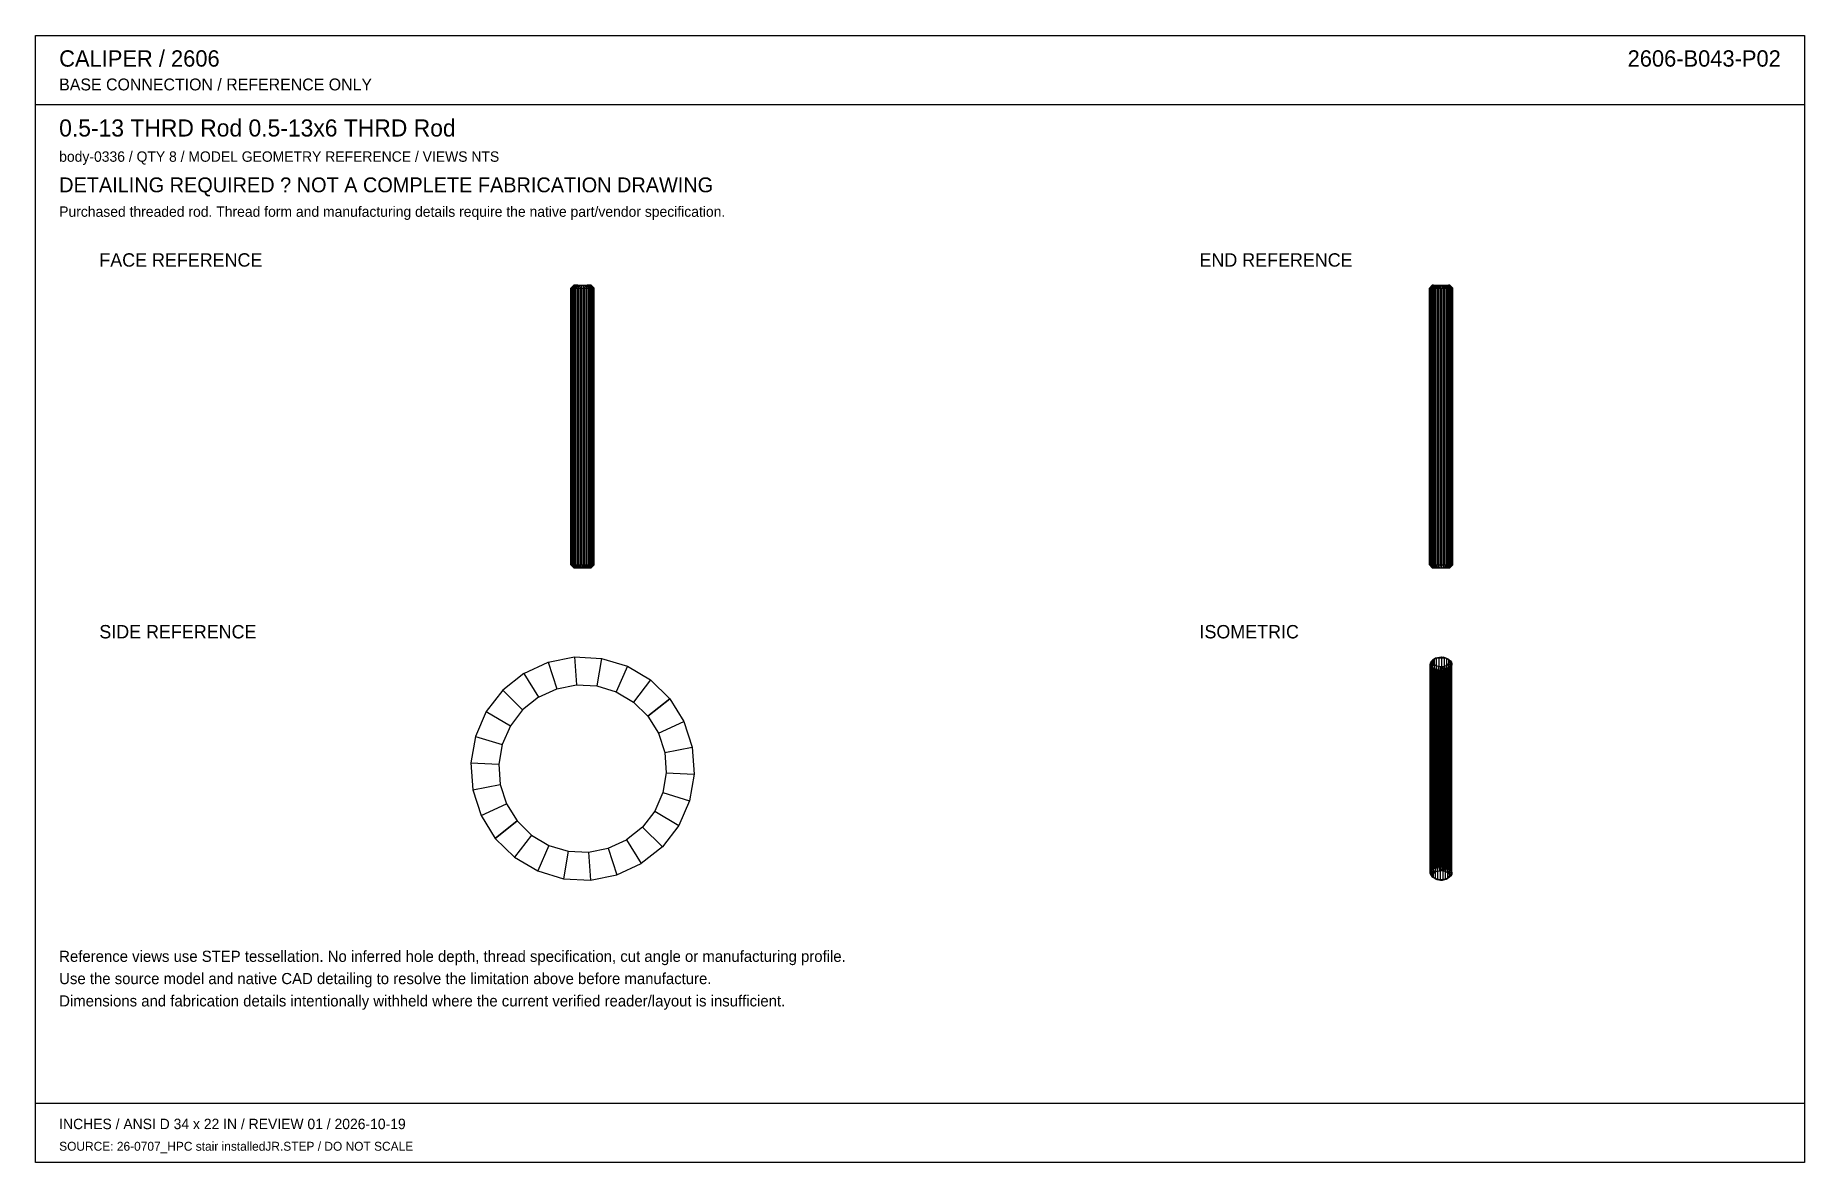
# Model space of a CAD drawing. Header units: inches. Extents: x 0.5 to 33.5, y 0.5 to 21.5.
import ezdxf
from ezdxf.enums import TextEntityAlignment as Align

# ---------------------------------------------------------------- set-up
doc = ezdxf.new("R2010")
doc.units = ezdxf.units.IN
doc.header["$MEASUREMENT"] = 0

msp = doc.modelspace()

# ---------------------------------------------------------------- linework, layer by layer
at = {"layer": 'OUTLINE'}
for p, q in [((0.472, 21.528), (33.528, 21.528)), ((0.472, 0.472), (0.472, 21.528)), ((33.528, 21.528), (33.528, 0.472)), ((0.472, 20.236), (33.528, 20.236)), ((10.475, 16.806), (10.53, 16.861)), ((10.479, 16.806), (10.533, 16.861)), ((10.484, 16.806), (10.536, 16.861)), ((10.495, 16.806), (10.545, 16.861)), ((10.505, 16.806), (10.552, 16.861)), ((10.523, 16.806), (10.566, 16.861)), ((10.53, 16.861), (10.533, 16.861)), ((10.536, 16.861), (10.53, 16.861)), ((10.533, 16.861), (10.545, 16.861)), ((10.552, 16.861), (10.536, 16.861)), ((10.537, 16.806), (10.577, 16.861)), ((10.545, 16.861), (10.566, 16.861)), ((10.577, 16.861), (10.552, 16.861)), ((10.594, 16.861), (10.561, 16.806)), ((10.566, 16.861), (10.594, 16.861)), ((10.608, 16.861), (10.577, 16.861)), ((10.579, 16.806), (10.608, 16.861)), ((10.594, 16.861), (10.628, 16.861)), ((10.628, 16.861), (10.606, 16.806)), ((10.608, 16.861), (10.644, 16.861)), ((10.627, 16.806), (10.644, 16.861)), ((10.628, 16.861), (10.666, 16.861)), ((10.644, 16.861), (10.683, 16.861)), ((10.666, 16.861), (10.657, 16.806)), ((10.666, 16.861), (10.706, 16.861)), ((10.679, 16.806), (10.683, 16.861)), ((10.683, 16.861), (10.723, 16.861)), ((10.706, 16.861), (10.745, 16.861)), ((10.706, 16.861), (10.71, 16.806)), ((10.723, 16.861), (10.761, 16.861)), ((10.732, 16.806), (10.723, 16.861)), ((10.745, 16.861), (10.781, 16.861)), ((10.745, 16.861), (10.762, 16.806)), ((10.761, 16.861), (10.795, 16.861)), ((10.783, 16.806), (10.761, 16.861)), ((10.812, 16.861), (10.781, 16.861)), ((10.781, 16.861), (10.81, 16.806)), ((10.795, 16.861), (10.823, 16.861)), ((10.828, 16.806), (10.795, 16.861)), ((10.836, 16.861), (10.812, 16.861)), ((10.812, 16.861), (10.852, 16.806)), ((10.823, 16.861), (10.844, 16.861)), ((10.866, 16.806), (10.823, 16.861)), ((10.852, 16.861), (10.836, 16.861)), ((10.836, 16.861), (10.884, 16.806)), ((10.844, 16.861), (10.894, 16.806)), ((10.844, 16.861), (10.856, 16.861)), ((10.859, 16.861), (10.852, 16.861)), ((10.852, 16.861), (10.905, 16.806)), ((10.856, 16.861), (10.91, 16.806)), ((10.856, 16.861), (10.859, 16.861)), ((10.859, 16.861), (10.914, 16.806)), ((26.517, 16.806), (26.572, 16.861)), ((26.519, 16.806), (26.574, 16.861)), ((26.527, 16.806), (26.579, 16.861)), ((26.535, 16.806), (26.585, 16.861)), ((26.549, 16.806), (26.596, 16.861)), ((26.562, 16.806), (26.605, 16.861)), ((26.572, 16.861), (26.574, 16.861)), ((26.579, 16.861), (26.572, 16.861)), ((26.574, 16.861), (26.585, 16.861)), ((26.596, 16.861), (26.579, 16.861)), ((26.582, 16.806), (26.621, 16.861)), ((26.585, 16.861), (26.605, 16.861)), ((26.596, 16.861), (26.621, 16.861)), ((26.599, 16.806), (26.633, 16.861)), ((26.605, 16.861), (26.633, 16.861)), ((26.621, 16.861), (26.652, 16.861)), ((26.624, 16.806), (26.652, 16.861)), ((26.633, 16.861), (26.667, 16.861)), ((26.667, 16.861), (26.644, 16.806)), ((26.652, 16.861), (26.689, 16.861)), ((26.667, 16.861), (26.705, 16.861)), ((26.673, 16.806), (26.689, 16.861)), ((26.689, 16.861), (26.728, 16.861)), ((26.705, 16.861), (26.694, 16.806)), ((26.705, 16.861), (26.744, 16.861)), ((26.725, 16.806), (26.728, 16.861)), ((26.728, 16.861), (26.767, 16.861)), ((26.744, 16.861), (26.747, 16.806)), ((26.744, 16.861), (26.784, 16.861)), ((26.767, 16.861), (26.805, 16.861)), ((26.778, 16.806), (26.767, 16.861)), ((26.784, 16.861), (26.799, 16.806)), ((26.784, 16.861), (26.82, 16.861)), ((26.805, 16.861), (26.839, 16.861)), ((26.828, 16.806), (26.805, 16.861)), ((26.82, 16.861), (26.848, 16.806)), ((26.82, 16.861), (26.852, 16.861)), ((26.839, 16.861), (26.867, 16.861)), ((26.873, 16.806), (26.839, 16.861)), ((26.852, 16.861), (26.89, 16.806)), ((26.852, 16.861), (26.876, 16.861)), ((26.867, 16.861), (26.911, 16.806)), ((26.867, 16.861), (26.887, 16.861)), ((26.876, 16.861), (26.923, 16.806)), ((26.893, 16.861), (26.876, 16.861)), ((26.887, 16.861), (26.899, 16.861)), ((26.887, 16.861), (26.938, 16.806)), ((26.893, 16.861), (26.945, 16.806)), ((26.901, 16.861), (26.893, 16.861)), ((26.899, 16.861), (26.901, 16.861)), ((26.899, 16.861), (26.953, 16.806)), ((26.901, 16.861), (26.955, 16.806)), ((10.475, 16.806), (10.479, 16.806)), ((10.475, 11.638), (10.475, 16.806)), ((10.484, 16.806), (10.475, 16.806)), ((10.479, 16.806), (10.495, 16.806)), ((10.479, 11.638), (10.479, 16.806)), ((10.484, 11.638), (10.484, 16.806)), ((10.505, 16.806), (10.484, 16.806)), ((10.495, 16.806), (10.523, 16.806)), ((10.495, 11.638), (10.495, 16.806)), ((10.505, 11.638), (10.505, 16.806)), ((10.537, 16.806), (10.505, 16.806)), ((10.523, 16.806), (10.561, 16.806)), ((10.523, 11.638), (10.523, 16.806)), ((10.537, 11.638), (10.537, 16.806)), ((10.579, 16.806), (10.537, 16.806)), ((10.561, 16.806), (10.606, 16.806)), ((10.561, 11.638), (10.561, 16.806)), ((10.579, 11.638), (10.579, 16.806)), ((10.579, 16.806), (10.627, 16.806)), ((10.606, 16.806), (10.657, 16.806)), ((10.606, 11.638), (10.606, 16.806)), ((10.627, 11.638), (10.627, 16.806)), ((10.627, 16.806), (10.679, 16.806)), ((10.657, 16.806), (10.71, 16.806)), ((10.657, 11.638), (10.657, 16.806)), ((10.679, 11.638), (10.679, 16.806)), ((10.679, 16.806), (10.732, 16.806)), ((10.71, 16.806), (10.762, 16.806)), ((10.71, 11.638), (10.71, 16.806)), ((10.732, 11.638), (10.732, 16.806)), ((10.732, 16.806), (10.783, 16.806)), ((10.762, 16.806), (10.81, 16.806)), ((10.762, 11.638), (10.762, 16.806)), ((10.783, 11.638), (10.783, 16.806)), ((10.783, 16.806), (10.828, 16.806)), ((10.852, 16.806), (10.81, 16.806)), ((10.81, 11.638), (10.81, 16.806)), ((10.828, 11.638), (10.828, 16.806)), ((10.828, 16.806), (10.866, 16.806)), ((10.884, 16.806), (10.852, 16.806)), ((10.852, 11.638), (10.852, 16.806)), ((10.866, 16.806), (10.894, 16.806)), ((10.866, 11.638), (10.866, 16.806)), ((10.905, 16.806), (10.884, 16.806)), ((10.884, 11.638), (10.884, 16.806)), ((10.894, 16.806), (10.91, 16.806)), ((10.894, 11.638), (10.894, 16.806)), ((10.914, 16.806), (10.905, 16.806)), ((10.905, 11.638), (10.905, 16.806)), ((10.91, 16.806), (10.914, 16.806)), ((10.91, 11.638), (10.91, 16.806)), ((10.914, 11.638), (10.914, 16.806)), ((26.527, 16.806), (26.517, 16.806)), ((26.517, 11.638), (26.517, 16.806)), ((26.517, 16.806), (26.519, 16.806)), ((26.519, 11.638), (26.519, 16.806)), ((26.519, 16.806), (26.535, 16.806)), ((26.549, 16.806), (26.527, 16.806)), ((26.527, 11.638), (26.527, 16.806)), ((26.535, 11.638), (26.535, 16.806)), ((26.535, 16.806), (26.562, 16.806)), ((26.549, 16.806), (26.582, 16.806)), ((26.549, 11.638), (26.549, 16.806)), ((26.562, 11.638), (26.562, 16.806)), ((26.562, 16.806), (26.599, 16.806)), ((26.582, 16.806), (26.624, 16.806)), ((26.582, 11.638), (26.582, 16.806)), ((26.599, 16.806), (26.644, 16.806)), ((26.599, 11.638), (26.599, 16.806)), ((26.624, 16.806), (26.673, 16.806)), ((26.624, 11.638), (26.624, 16.806)), ((26.644, 16.806), (26.694, 16.806)), ((26.644, 11.638), (26.644, 16.806)), ((26.673, 16.806), (26.725, 16.806)), ((26.673, 11.638), (26.673, 16.806)), ((26.694, 16.806), (26.747, 16.806)), ((26.694, 11.638), (26.694, 16.806)), ((26.725, 16.806), (26.778, 16.806)), ((26.725, 11.638), (26.725, 16.806)), ((26.747, 16.806), (26.799, 16.806)), ((26.747, 11.638), (26.747, 16.806)), ((26.778, 16.806), (26.828, 16.806)), ((26.778, 11.638), (26.778, 16.806)), ((26.799, 16.806), (26.848, 16.806)), ((26.799, 11.638), (26.799, 16.806)), ((26.828, 16.806), (26.873, 16.806)), ((26.828, 11.638), (26.828, 16.806)), ((26.848, 16.806), (26.89, 16.806)), ((26.848, 11.638), (26.848, 16.806)), ((26.873, 16.806), (26.911, 16.806)), ((26.873, 11.638), (26.873, 16.806)), ((26.89, 16.806), (26.923, 16.806)), ((26.89, 11.638), (26.89, 16.806)), ((26.911, 16.806), (26.938, 16.806)), ((26.911, 11.638), (26.911, 16.806)), ((26.945, 16.806), (26.923, 16.806)), ((26.923, 11.638), (26.923, 16.806)), ((26.938, 16.806), (26.953, 16.806)), ((26.938, 11.638), (26.938, 16.806)), ((26.955, 16.806), (26.945, 16.806)), ((26.945, 11.638), (26.945, 16.806)), ((26.953, 16.806), (26.955, 16.806)), ((26.953, 11.638), (26.953, 16.806)), ((26.955, 11.638), (26.955, 16.806)), ((10.475, 11.638), (10.479, 11.638)), ((10.484, 11.638), (10.475, 11.638)), ((10.475, 11.638), (10.53, 11.583)), ((10.479, 11.638), (10.495, 11.638)), ((10.479, 11.638), (10.533, 11.583)), ((10.505, 11.638), (10.484, 11.638)), ((10.484, 11.638), (10.536, 11.583)), ((10.495, 11.638), (10.523, 11.638)), ((10.495, 11.638), (10.545, 11.583)), ((10.537, 11.638), (10.505, 11.638)), ((10.505, 11.638), (10.552, 11.583)), ((10.523, 11.638), (10.561, 11.638)), ((10.566, 11.583), (10.523, 11.638)), ((10.53, 11.583), (10.533, 11.583)), ((10.536, 11.583), (10.53, 11.583)), ((10.533, 11.583), (10.545, 11.583)), ((10.552, 11.583), (10.536, 11.583)), ((10.579, 11.638), (10.537, 11.638)), ((10.537, 11.638), (10.577, 11.583)), ((10.545, 11.583), (10.566, 11.583)), ((10.577, 11.583), (10.552, 11.583)), ((10.594, 11.583), (10.561, 11.638)), ((10.561, 11.638), (10.606, 11.638)), ((10.566, 11.583), (10.594, 11.583)), ((10.608, 11.583), (10.577, 11.583)), ((10.579, 11.638), (10.627, 11.638)), ((10.579, 11.638), (10.608, 11.583)), ((10.594, 11.583), (10.628, 11.583)), ((10.628, 11.583), (10.606, 11.638)), ((10.606, 11.638), (10.657, 11.638)), ((10.608, 11.583), (10.644, 11.583)), ((10.627, 11.638), (10.679, 11.638)), ((10.627, 11.638), (10.644, 11.583)), ((10.628, 11.583), (10.666, 11.583)), ((10.644, 11.583), (10.683, 11.583)), ((10.666, 11.583), (10.657, 11.638)), ((10.657, 11.638), (10.71, 11.638)), ((10.666, 11.583), (10.706, 11.583)), ((10.679, 11.638), (10.732, 11.638)), ((10.679, 11.638), (10.683, 11.583)), ((10.683, 11.583), (10.723, 11.583)), ((10.706, 11.583), (10.71, 11.638)), ((10.706, 11.583), (10.745, 11.583)), ((10.71, 11.638), (10.762, 11.638)), ((10.732, 11.638), (10.723, 11.583)), ((10.723, 11.583), (10.761, 11.583)), ((10.732, 11.638), (10.783, 11.638)), ((10.745, 11.583), (10.762, 11.638)), ((10.745, 11.583), (10.781, 11.583)), ((10.783, 11.638), (10.761, 11.583)), ((10.761, 11.583), (10.795, 11.583)), ((10.762, 11.638), (10.81, 11.638)), ((10.781, 11.583), (10.81, 11.638)), ((10.812, 11.583), (10.781, 11.583)), ((10.783, 11.638), (10.828, 11.638)), ((10.828, 11.638), (10.795, 11.583)), ((10.795, 11.583), (10.823, 11.583)), ((10.852, 11.638), (10.81, 11.638)), ((10.812, 11.583), (10.852, 11.638)), ((10.836, 11.583), (10.812, 11.583)), ((10.823, 11.583), (10.866, 11.638)), ((10.823, 11.583), (10.844, 11.583)), ((10.828, 11.638), (10.866, 11.638)), ((10.836, 11.583), (10.884, 11.638)), ((10.852, 11.583), (10.836, 11.583)), ((10.844, 11.583), (10.894, 11.638)), ((10.844, 11.583), (10.856, 11.583)), ((10.884, 11.638), (10.852, 11.638)), ((10.852, 11.583), (10.905, 11.638)), ((10.859, 11.583), (10.852, 11.583)), ((10.856, 11.583), (10.91, 11.638)), ((10.856, 11.583), (10.859, 11.583)), ((10.859, 11.583), (10.914, 11.638)), ((10.866, 11.638), (10.894, 11.638)), ((10.905, 11.638), (10.884, 11.638)), ((10.894, 11.638), (10.91, 11.638)), ((10.914, 11.638), (10.905, 11.638)), ((10.91, 11.638), (10.914, 11.638)), ((26.527, 11.638), (26.517, 11.638)), ((26.517, 11.638), (26.519, 11.638)), ((26.517, 11.638), (26.572, 11.583)), ((26.519, 11.638), (26.535, 11.638)), ((26.519, 11.638), (26.574, 11.583)), ((26.549, 11.638), (26.527, 11.638)), ((26.527, 11.638), (26.579, 11.583)), ((26.535, 11.638), (26.562, 11.638)), ((26.535, 11.638), (26.585, 11.583)), ((26.549, 11.638), (26.582, 11.638)), ((26.549, 11.638), (26.596, 11.583)), ((26.562, 11.638), (26.599, 11.638)), ((26.562, 11.638), (26.605, 11.583)), ((26.579, 11.583), (26.572, 11.583)), ((26.572, 11.583), (26.574, 11.583)), ((26.574, 11.583), (26.585, 11.583)), ((26.596, 11.583), (26.579, 11.583)), ((26.582, 11.638), (26.624, 11.638)), ((26.582, 11.638), (26.621, 11.583)), ((26.585, 11.583), (26.605, 11.583)), ((26.596, 11.583), (26.621, 11.583)), ((26.633, 11.583), (26.599, 11.638)), ((26.599, 11.638), (26.644, 11.638)), ((26.605, 11.583), (26.633, 11.583)), ((26.621, 11.583), (26.652, 11.583)), ((26.624, 11.638), (26.673, 11.638)), ((26.624, 11.638), (26.652, 11.583)), ((26.633, 11.583), (26.667, 11.583)), ((26.667, 11.583), (26.644, 11.638)), ((26.644, 11.638), (26.694, 11.638)), ((26.652, 11.583), (26.689, 11.583)), ((26.667, 11.583), (26.705, 11.583)), ((26.673, 11.638), (26.725, 11.638)), ((26.673, 11.638), (26.689, 11.583)), ((26.689, 11.583), (26.728, 11.583)), ((26.705, 11.583), (26.694, 11.638)), ((26.694, 11.638), (26.747, 11.638)), ((26.705, 11.583), (26.744, 11.583)), ((26.725, 11.638), (26.778, 11.638)), ((26.725, 11.638), (26.728, 11.583)), ((26.728, 11.583), (26.767, 11.583)), ((26.744, 11.583), (26.747, 11.638)), ((26.744, 11.583), (26.784, 11.583)), ((26.747, 11.638), (26.799, 11.638)), ((26.778, 11.638), (26.767, 11.583)), ((26.767, 11.583), (26.805, 11.583)), ((26.778, 11.638), (26.828, 11.638)), ((26.784, 11.583), (26.799, 11.638)), ((26.784, 11.583), (26.82, 11.583)), ((26.799, 11.638), (26.848, 11.638)), ((26.828, 11.638), (26.805, 11.583)), ((26.805, 11.583), (26.839, 11.583)), ((26.82, 11.583), (26.848, 11.638)), ((26.82, 11.583), (26.852, 11.583)), ((26.828, 11.638), (26.873, 11.638)), ((26.839, 11.583), (26.873, 11.638)), ((26.839, 11.583), (26.867, 11.583)), ((26.848, 11.638), (26.89, 11.638)), ((26.852, 11.583), (26.89, 11.638)), ((26.852, 11.583), (26.876, 11.583)), ((26.867, 11.583), (26.911, 11.638)), ((26.867, 11.583), (26.887, 11.583)), ((26.873, 11.638), (26.911, 11.638)), ((26.876, 11.583), (26.923, 11.638)), ((26.893, 11.583), (26.876, 11.583)), ((26.887, 11.583), (26.938, 11.638)), ((26.887, 11.583), (26.899, 11.583)), ((26.89, 11.638), (26.923, 11.638)), ((26.893, 11.583), (26.945, 11.638)), ((26.901, 11.583), (26.893, 11.583)), ((26.899, 11.583), (26.953, 11.638)), ((26.899, 11.583), (26.901, 11.583)), ((26.901, 11.583), (26.955, 11.638)), ((26.911, 11.638), (26.938, 11.638)), ((26.945, 11.638), (26.923, 11.638)), ((26.938, 11.638), (26.953, 11.638)), ((26.955, 11.638), (26.945, 11.638)), ((26.953, 11.638), (26.955, 11.638)), ((10.053, 9.821), (10.547, 9.917)), ((10.547, 9.917), (11.05, 9.891)), ((10.547, 9.917), (10.584, 9.396)), ((26.709, 9.915), (26.745, 9.917)), ((26.745, 9.917), (26.782, 9.913)), ((26.748, 9.904), (26.745, 9.917)), ((9.596, 9.61), (9.203, 9.295)), ((9.596, 9.61), (9.203, 9.295)), ((9.596, 9.61), (10.053, 9.821)), ((9.596, 9.61), (10.053, 9.821)), ((9.596, 9.61), (9.871, 9.166)), ((9.596, 9.61), (9.871, 9.166)), ((10.053, 9.821), (10.547, 9.917)), ((10.053, 9.821), (10.213, 9.324)), ((10.053, 9.821), (10.213, 9.324)), ((10.547, 9.917), (11.05, 9.891)), ((10.547, 9.917), (10.584, 9.396)), ((11.05, 9.891), (10.961, 9.377)), ((11.05, 9.891), (10.961, 9.377)), ((11.05, 9.891), (11.532, 9.746)), ((11.05, 9.891), (11.532, 9.746)), ((11.532, 9.746), (11.323, 9.268)), ((11.532, 9.746), (11.323, 9.268)), ((11.532, 9.746), (11.966, 9.49)), ((11.532, 9.746), (11.966, 9.49)), ((26.533, 9.78), (26.584, 9.823)), ((26.536, 9.808), (26.533, 9.78)), ((26.533, 9.78), (26.542, 9.752)), ((26.533, 5.872), (26.533, 9.78)), ((26.536, 9.808), (26.586, 9.845)), ((26.55, 9.835), (26.536, 9.808)), ((26.536, 5.901), (26.536, 9.808)), ((26.542, 9.752), (26.59, 9.802)), ((26.542, 9.752), (26.562, 9.726)), ((26.542, 5.845), (26.542, 9.752)), ((26.55, 9.835), (26.597, 9.865)), ((26.576, 9.86), (26.55, 9.835)), ((26.55, 5.928), (26.55, 9.835)), ((26.562, 9.726), (26.605, 9.783)), ((26.562, 9.726), (26.592, 9.704)), ((26.562, 5.819), (26.562, 9.726)), ((26.576, 9.86), (26.616, 9.883)), ((26.611, 9.88), (26.576, 9.86)), ((26.576, 5.952), (26.576, 9.86)), ((26.586, 9.845), (26.584, 9.823)), ((26.584, 9.823), (26.59, 9.802)), ((26.597, 9.865), (26.586, 9.845)), ((26.59, 9.802), (26.605, 9.783)), ((26.592, 9.704), (26.628, 9.766)), ((26.592, 9.704), (26.631, 9.686)), ((26.592, 5.796), (26.592, 9.704)), ((26.616, 9.883), (26.597, 9.865)), ((26.605, 9.783), (26.628, 9.766)), ((26.611, 9.88), (26.642, 9.898)), ((26.611, 9.88), (26.653, 9.894)), ((26.611, 5.972), (26.611, 9.88)), ((26.642, 9.898), (26.616, 9.883)), ((26.628, 9.766), (26.657, 9.753)), ((26.657, 9.753), (26.631, 9.686)), ((26.631, 9.686), (26.676, 9.675)), ((26.631, 5.779), (26.631, 9.686)), ((26.642, 9.898), (26.673, 9.909)), ((26.653, 9.894), (26.673, 9.909)), ((26.653, 9.894), (26.699, 9.903)), ((26.653, 5.987), (26.653, 9.894)), ((26.657, 9.753), (26.691, 9.744)), ((26.673, 9.909), (26.709, 9.915)), ((26.691, 9.744), (26.676, 9.675)), ((26.676, 9.675), (26.724, 9.67)), ((26.676, 5.767), (26.676, 9.675)), ((26.691, 9.744), (26.727, 9.741)), ((26.699, 9.903), (26.709, 9.915)), ((26.699, 9.903), (26.748, 9.904)), ((26.699, 5.995), (26.699, 9.903)), ((26.727, 9.741), (26.724, 9.67)), ((26.724, 9.67), (26.773, 9.671)), ((26.724, 5.762), (26.724, 9.67)), ((26.727, 9.741), (26.764, 9.742)), ((26.748, 5.997), (26.748, 9.904)), ((26.748, 9.904), (26.797, 9.899)), ((26.764, 9.742), (26.799, 9.748)), ((26.764, 9.742), (26.773, 9.671)), ((26.773, 9.671), (26.82, 9.68)), ((26.773, 5.764), (26.773, 9.671)), ((26.782, 9.913), (26.815, 9.904)), ((26.797, 9.899), (26.782, 9.913)), ((26.797, 5.992), (26.797, 9.899)), ((26.797, 9.899), (26.841, 9.888)), ((26.799, 9.748), (26.83, 9.759)), ((26.799, 9.748), (26.82, 9.68)), ((26.815, 9.904), (26.844, 9.891)), ((26.841, 9.888), (26.815, 9.904)), ((26.82, 9.68), (26.862, 9.695)), ((26.82, 5.772), (26.82, 9.68)), ((26.856, 9.774), (26.83, 9.759)), ((26.83, 9.759), (26.862, 9.695)), ((26.841, 5.98), (26.841, 9.888)), ((26.841, 9.888), (26.88, 9.87)), ((26.844, 9.891), (26.867, 9.874)), ((26.88, 9.87), (26.844, 9.891)), ((26.875, 9.792), (26.856, 9.774)), ((26.856, 9.774), (26.896, 9.715)), ((26.896, 9.715), (26.862, 9.695)), ((26.862, 5.787), (26.862, 9.695)), ((26.867, 9.874), (26.91, 9.848)), ((26.867, 9.874), (26.882, 9.855)), ((26.886, 9.813), (26.875, 9.792)), ((26.875, 9.792), (26.922, 9.739)), ((26.88, 9.87), (26.91, 9.848)), ((26.88, 5.963), (26.88, 9.87)), ((26.882, 9.855), (26.931, 9.822)), ((26.882, 9.855), (26.889, 9.834)), ((26.889, 9.834), (26.886, 9.813)), ((26.886, 9.813), (26.936, 9.766)), ((26.889, 9.834), (26.939, 9.794)), ((26.922, 9.739), (26.896, 9.715)), ((26.896, 5.807), (26.896, 9.715)), ((26.91, 9.848), (26.931, 9.822)), ((26.91, 5.94), (26.91, 9.848)), ((26.936, 9.766), (26.922, 9.739)), ((26.922, 5.831), (26.922, 9.739)), ((26.931, 9.822), (26.939, 9.794)), ((26.931, 5.915), (26.931, 9.822)), ((26.939, 9.794), (26.936, 9.766)), ((26.936, 5.858), (26.936, 9.766)), ((26.939, 5.887), (26.939, 9.794)), ((9.203, 9.295), (8.896, 8.896)), ((9.203, 9.295), (8.896, 8.896)), ((9.203, 9.295), (9.576, 8.93)), ((9.203, 9.295), (9.576, 8.93)), ((9.871, 9.166), (10.213, 9.324)), ((9.871, 9.166), (10.213, 9.324)), ((10.213, 9.324), (10.584, 9.396)), ((10.213, 9.324), (10.584, 9.396)), ((10.584, 9.396), (10.961, 9.377)), ((10.584, 9.396), (10.961, 9.377)), ((10.961, 9.377), (11.323, 9.268)), ((10.961, 9.377), (11.323, 9.268)), ((11.323, 9.268), (11.648, 9.076)), ((11.323, 9.268), (11.648, 9.076)), ((11.966, 9.49), (11.648, 9.076)), ((11.966, 9.49), (11.648, 9.076)), ((11.966, 9.49), (12.325, 9.138)), ((11.966, 9.49), (12.325, 9.138)), ((9.576, 8.93), (9.346, 8.63)), ((9.576, 8.93), (9.346, 8.63)), ((9.871, 9.166), (9.576, 8.93)), ((9.871, 9.166), (9.576, 8.93)), ((11.648, 9.076), (11.918, 8.812)), ((11.648, 9.076), (11.918, 8.812)), ((12.325, 9.138), (11.918, 8.812)), ((11.918, 8.812), (12.325, 9.138)), ((12.325, 9.138), (12.59, 8.71)), ((12.325, 9.138), (12.59, 8.71)), ((8.896, 8.896), (8.694, 8.434)), ((8.896, 8.896), (8.694, 8.434)), ((8.896, 8.896), (9.346, 8.63)), ((8.896, 8.896), (9.346, 8.63)), ((9.346, 8.63), (9.194, 8.284)), ((9.346, 8.63), (9.194, 8.284)), ((11.918, 8.812), (12.116, 8.491)), ((11.918, 8.812), (12.116, 8.491)), ((12.116, 8.491), (12.59, 8.71)), ((12.116, 8.491), (12.59, 8.71)), ((12.59, 8.71), (12.745, 8.231)), ((12.59, 8.71), (12.745, 8.231)), ((8.694, 8.434), (8.609, 7.938)), ((8.694, 8.434), (8.609, 7.938)), ((8.694, 8.434), (9.194, 8.284)), ((8.694, 8.434), (9.194, 8.284)), ((9.194, 8.284), (9.13, 7.912)), ((9.194, 8.284), (9.13, 7.912)), ((12.116, 8.491), (12.232, 8.131)), ((12.116, 8.491), (12.232, 8.131)), ((8.609, 7.938), (8.644, 7.436)), ((8.609, 7.938), (8.644, 7.436)), ((8.609, 7.938), (9.13, 7.912)), ((8.609, 7.938), (9.13, 7.912)), ((12.232, 8.131), (12.745, 8.231)), ((12.232, 8.131), (12.745, 8.231)), ((12.232, 8.131), (12.259, 7.755)), ((12.232, 8.131), (12.259, 7.755)), ((12.745, 8.231), (12.78, 7.728)), ((12.745, 8.231), (12.78, 7.728)), ((9.13, 7.912), (9.157, 7.535)), ((9.13, 7.912), (9.157, 7.535)), ((12.259, 7.755), (12.195, 7.383)), ((12.259, 7.755), (12.195, 7.383)), ((12.259, 7.755), (12.78, 7.728)), ((12.259, 7.755), (12.78, 7.728)), ((12.78, 7.728), (12.695, 7.232)), ((12.78, 7.728), (12.695, 7.232)), ((8.644, 7.436), (9.157, 7.535)), ((8.644, 7.436), (9.157, 7.535)), ((8.644, 7.436), (8.799, 6.957)), ((8.644, 7.436), (8.799, 6.957)), ((9.157, 7.535), (9.273, 7.176)), ((9.157, 7.535), (9.273, 7.176)), ((12.195, 7.383), (12.043, 7.037)), ((12.195, 7.383), (12.043, 7.037)), ((12.195, 7.383), (12.695, 7.232)), ((12.195, 7.383), (12.695, 7.232)), ((8.799, 6.957), (9.273, 7.176)), ((8.799, 6.957), (9.273, 7.176)), ((8.799, 6.957), (9.064, 6.529)), ((8.799, 6.957), (9.064, 6.529)), ((9.273, 7.176), (9.471, 6.855)), ((9.273, 7.176), (9.471, 6.855)), ((12.043, 7.037), (11.813, 6.737)), ((12.043, 7.037), (11.813, 6.737)), ((12.043, 7.037), (12.493, 6.771)), ((12.043, 7.037), (12.493, 6.771)), ((12.695, 7.232), (12.493, 6.771)), ((12.695, 7.232), (12.493, 6.771)), ((9.064, 6.529), (9.471, 6.855)), ((9.471, 6.855), (9.064, 6.529)), ((9.471, 6.855), (9.741, 6.591)), ((9.471, 6.855), (9.741, 6.591)), ((11.813, 6.737), (11.518, 6.501)), ((11.813, 6.737), (11.518, 6.501)), ((11.813, 6.737), (12.186, 6.372)), ((11.813, 6.737), (12.186, 6.372)), ((12.493, 6.771), (12.186, 6.372)), ((12.493, 6.771), (12.186, 6.372)), ((9.064, 6.529), (9.423, 6.176)), ((9.064, 6.529), (9.423, 6.176)), ((9.741, 6.591), (9.423, 6.176)), ((9.741, 6.591), (9.423, 6.176)), ((9.741, 6.591), (10.066, 6.398)), ((9.741, 6.591), (10.066, 6.398)), ((10.066, 6.398), (9.857, 5.92)), ((10.066, 6.398), (9.857, 5.92)), ((10.066, 6.398), (10.428, 6.29)), ((10.066, 6.398), (10.428, 6.29)), ((10.428, 6.29), (10.339, 5.775)), ((10.428, 6.29), (10.339, 5.775)), ((10.428, 6.29), (10.805, 6.271)), ((10.428, 6.29), (10.805, 6.271)), ((10.805, 6.271), (11.176, 6.343)), ((10.805, 6.271), (11.176, 6.343)), ((11.176, 6.343), (11.518, 6.501)), ((11.176, 6.343), (11.518, 6.501)), ((11.176, 6.343), (11.336, 5.846)), ((11.176, 6.343), (11.336, 5.846)), ((11.518, 6.501), (11.793, 6.057)), ((11.518, 6.501), (11.793, 6.057)), ((12.186, 6.372), (11.793, 6.057)), ((12.186, 6.372), (11.793, 6.057)), ((9.423, 6.176), (9.857, 5.92)), ((9.423, 6.176), (9.857, 5.92)), ((10.805, 6.271), (10.842, 5.75)), ((10.805, 6.271), (10.842, 5.75)), ((11.336, 5.846), (11.793, 6.057)), ((11.336, 5.846), (11.793, 6.057)), ((26.576, 5.952), (26.55, 5.928)), ((26.611, 5.972), (26.576, 5.952)), ((26.576, 5.952), (26.616, 5.892)), ((26.611, 5.972), (26.653, 5.987)), ((26.611, 5.972), (26.642, 5.907)), ((26.653, 5.987), (26.699, 5.995)), ((26.653, 5.987), (26.673, 5.918)), ((26.699, 5.995), (26.748, 5.997)), ((26.699, 5.995), (26.709, 5.925)), ((26.748, 5.997), (26.745, 5.926)), ((26.748, 5.997), (26.797, 5.992)), ((26.797, 5.992), (26.782, 5.922)), ((26.797, 5.992), (26.841, 5.98)), ((26.841, 5.98), (26.815, 5.913)), ((26.841, 5.98), (26.88, 5.963)), ((26.844, 5.9), (26.88, 5.963)), ((26.88, 5.963), (26.91, 5.94)), ((9.857, 5.92), (10.339, 5.775)), ((9.857, 5.92), (10.339, 5.775)), ((10.339, 5.775), (10.842, 5.75)), ((10.339, 5.775), (10.842, 5.75)), ((10.842, 5.75), (11.336, 5.846)), ((10.842, 5.75), (11.336, 5.846)), ((26.536, 5.901), (26.533, 5.872)), ((26.533, 5.872), (26.542, 5.845)), ((26.533, 5.872), (26.584, 5.833)), ((26.55, 5.928), (26.536, 5.901)), ((26.536, 5.901), (26.586, 5.854)), ((26.542, 5.845), (26.562, 5.819)), ((26.542, 5.845), (26.59, 5.812)), ((26.55, 5.928), (26.597, 5.874)), ((26.562, 5.819), (26.592, 5.796)), ((26.562, 5.819), (26.605, 5.792)), ((26.586, 5.854), (26.584, 5.833)), ((26.584, 5.833), (26.59, 5.812)), ((26.597, 5.874), (26.586, 5.854)), ((26.59, 5.812), (26.605, 5.792)), ((26.592, 5.796), (26.631, 5.779)), ((26.628, 5.776), (26.592, 5.796)), ((26.616, 5.892), (26.597, 5.874)), ((26.605, 5.792), (26.628, 5.776)), ((26.642, 5.907), (26.616, 5.892)), ((26.628, 5.776), (26.657, 5.763)), ((26.657, 5.763), (26.631, 5.779)), ((26.631, 5.779), (26.676, 5.767)), ((26.642, 5.907), (26.673, 5.918)), ((26.657, 5.763), (26.691, 5.754)), ((26.673, 5.918), (26.709, 5.925)), ((26.691, 5.754), (26.676, 5.767)), ((26.676, 5.767), (26.724, 5.762)), ((26.691, 5.754), (26.727, 5.75)), ((26.709, 5.925), (26.745, 5.926)), ((26.724, 5.762), (26.773, 5.764)), ((26.727, 5.75), (26.724, 5.762)), ((26.727, 5.75), (26.764, 5.751)), ((26.745, 5.926), (26.782, 5.922)), ((26.764, 5.751), (26.773, 5.764)), ((26.764, 5.751), (26.799, 5.758)), ((26.773, 5.764), (26.82, 5.772)), ((26.782, 5.922), (26.815, 5.913)), ((26.799, 5.758), (26.82, 5.772)), ((26.799, 5.758), (26.83, 5.769)), ((26.815, 5.913), (26.844, 5.9)), ((26.82, 5.772), (26.862, 5.787)), ((26.83, 5.769), (26.862, 5.787)), ((26.856, 5.784), (26.83, 5.769)), ((26.844, 5.9), (26.867, 5.884)), ((26.856, 5.784), (26.896, 5.807)), ((26.875, 5.802), (26.856, 5.784)), ((26.896, 5.807), (26.862, 5.787)), ((26.867, 5.884), (26.91, 5.94)), ((26.867, 5.884), (26.882, 5.864)), ((26.875, 5.802), (26.922, 5.831)), ((26.886, 5.822), (26.875, 5.802)), ((26.882, 5.864), (26.931, 5.915)), ((26.882, 5.864), (26.889, 5.843)), ((26.886, 5.822), (26.936, 5.858)), ((26.889, 5.843), (26.886, 5.822)), ((26.889, 5.843), (26.939, 5.887)), ((26.922, 5.831), (26.896, 5.807)), ((26.91, 5.94), (26.931, 5.915)), ((26.936, 5.858), (26.922, 5.831)), ((26.931, 5.915), (26.939, 5.887)), ((26.939, 5.887), (26.936, 5.858)), ((0.472, 1.583), (33.528, 1.583)), ((33.528, 0.472), (0.472, 0.472))]:
    msp.add_line(p, q, dxfattribs=at)

# ---------------------------------------------------------------- texts
at = {"layer": 'ANNOTATION'}
for s, height, p in [('CALIPER / 2606', 0.30556, (0.917, 20.944)), ('BASE CONNECTION / REFERENCE ONLY', 0.22222, (0.917, 20.5)), ('0.5-13 THRD Rod 0.5-13x6 THRD Rod', 0.31944, (0.917, 19.639)), ('body-0336 / QTY 8 / MODEL GEOMETRY REFERENCE / VIEWS NTS', 0.19444, (0.917, 19.167)), ('DETAILING REQUIRED ? NOT A COMPLETE FABRICATION DRAWING', 0.27778, (0.917, 18.597)), ('Purchased threaded rod. Thread form and manufacturing details require the native part/vendor specification.', 0.194444, (0.917, 18.139)), ('FACE REFERENCE', 0.25, (1.667, 17.208)), ('END REFERENCE', 0.25, (22.222, 17.208)), ('SIDE REFERENCE', 0.25, (1.667, 10.264)), ('ISOMETRIC', 0.25, (22.222, 10.264)), ('Reference views use STEP tessellation. No inferred hole depth, thread specification, cut angle or manufacturing profile.', 0.208333, (0.917, 4.222)), ('Use the source model and native CAD detailing to resolve the limitation above before manufacture.', 0.20833, (0.917, 3.806)), ('Dimensions and fabrication details intentionally withheld where the current verified reader/layout is insufficient.', 0.208333, (0.917, 3.389)), ('INCHES / ANSI D 34 x 22 IN / REVIEW 01 / 2026-10-19', 0.19444, (0.917, 1.097)), ('SOURCE: 26-0707_HPC stair installedJR.STEP / DO NOT SCALE', 0.16667, (0.917, 0.694))]:
    msp.add_text(s, height=height, dxfattribs=at).set_placement(p)
msp.add_text('2606-B043-P02', height=0.30556, dxfattribs=at).set_placement((33.083, 20.944), align=Align.RIGHT)

doc.saveas('drawing.dxf')
